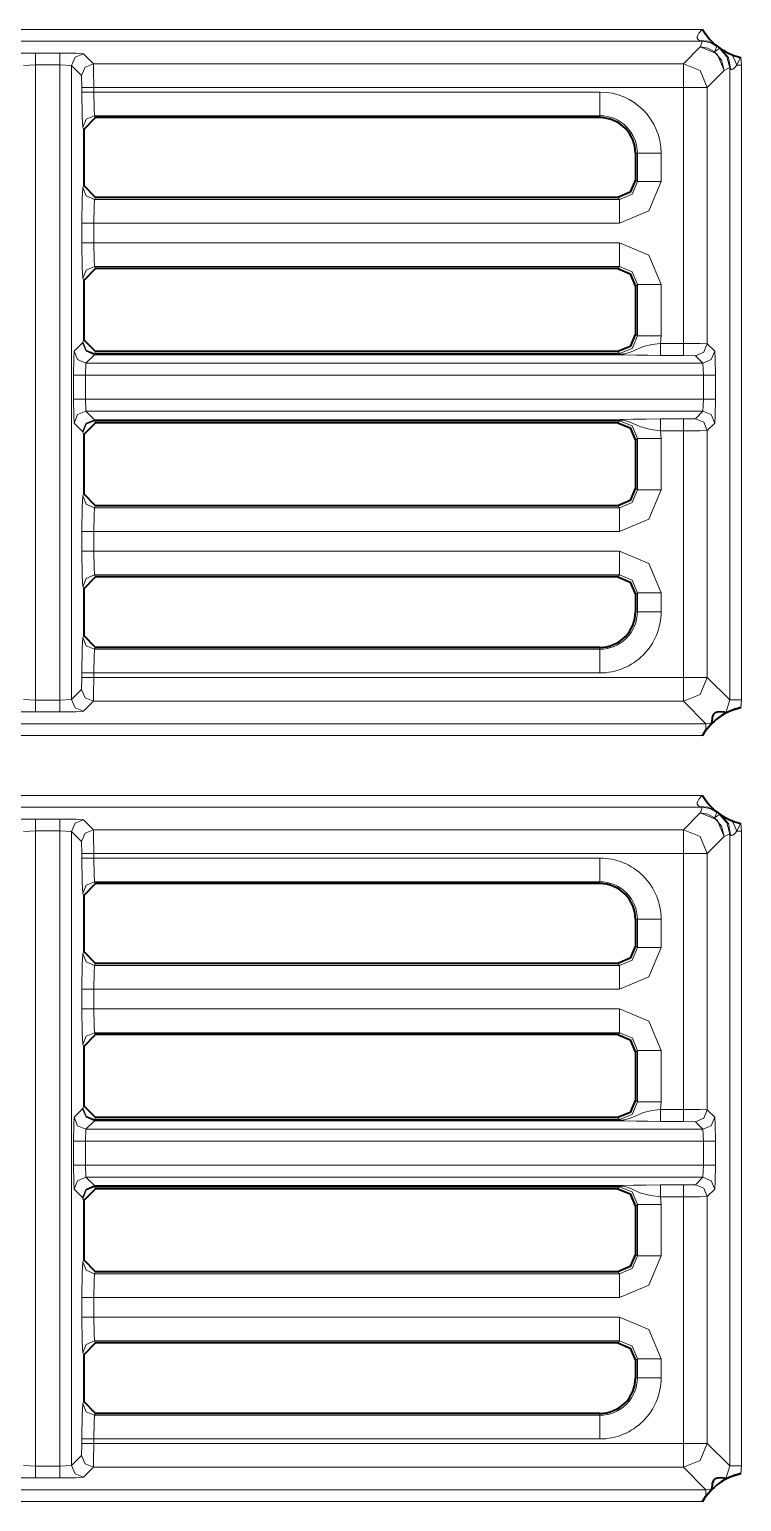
# Model space of a CAD drawing. Header units: millimetres. Extents: x 0 to 2941, y -405 to 1422.
# Drawn here: x 741.1 to 771.1, y 883.4 to 945.5 of the extents above; entities that cross this region are included whole.
import ezdxf

# ---------------------------------------------------------------- set-up
doc = ezdxf.new("R2010")
doc.units = ezdxf.units.MM
doc.layers.add('FINE', color=9, linetype='Continuous')
doc.layers.add('OUTLINE', color=7, linetype='Continuous')

msp = doc.modelspace()

# ---------------------------------------------------------------- linework, layer by layer
at = {"layer": 'FINE', "lineweight": 9}
for p, q in [((714.829, 944.977), (769.398, 944.977)), ((742.33, 944.479), (741.304, 944.479)), ((743.749, 944.034), (743.329, 944.454)), ((769.317, 944.74), (768.61, 944.034)), ((740.804, 943.954), (741.304, 943.979)), ((741.304, 943.979), (741.304, 917.202)), ((741.304, 943.979), (742.33, 943.979)), ((742.33, 917.202), (742.33, 943.979)), ((742.33, 943.979), (742.829, 943.954)), ((742.829, 943.954), (743.249, 943.534)), ((742.829, 943.954), (742.829, 917.227)), ((743.249, 943.534), (743.262, 943.034)), ((768.61, 944.034), (743.749, 944.034)), ((769.61, 943.034), (770.317, 943.741)), ((770.554, 943.862), (770.554, 917.203)), ((743.262, 943.034), (743.262, 942.839)), ((743.762, 943.034), (768.61, 943.034)), ((743.762, 942.839), (743.762, 943.034)), ((768.61, 943.034), (768.61, 932.234)), ((769.61, 932.221), (769.61, 943.034)), ((765.085, 942.839), (743.762, 942.839)), ((743.84, 941.759), (743.799, 941.84)), ((743.299, 941.341), (743.34, 941.258)), ((766.585, 940.258), (766.666, 940.258)), ((766.666, 940.258), (766.666, 939.061)), ((767.665, 939.061), (767.665, 940.258)), ((743.34, 938.893), (743.299, 938.811)), ((766.666, 939.061), (766.585, 939.142)), ((765.836, 938.394), (765.917, 938.312)), ((743.762, 937.314), (765.917, 937.314)), ((743.762, 936.473), (743.762, 937.314)), ((765.917, 936.473), (743.762, 936.473)), ((743.799, 935.475), (765.917, 935.475)), ((743.84, 935.394), (743.799, 935.475)), ((765.917, 935.475), (765.836, 935.394)), ((743.299, 934.975), (743.34, 934.893)), ((766.585, 934.644), (766.666, 934.726)), ((766.666, 934.726), (766.666, 932.561)), ((767.665, 932.561), (767.665, 934.726)), ((743.34, 932.393), (743.299, 932.311)), ((766.666, 932.561), (766.585, 932.642)), ((767.634, 932.234), (767.665, 932.561)), ((743.299, 932.311), (743.291, 932.263)), ((743.791, 931.78), (743.799, 931.812)), ((765.917, 931.78), (743.791, 931.78)), ((743.799, 931.812), (743.84, 931.894)), ((765.917, 931.812), (743.799, 931.812)), ((765.836, 931.894), (765.917, 931.812)), ((768.61, 932.234), (767.634, 932.234)), ((767.634, 931.734), (768.61, 931.734)), ((768.61, 931.734), (769.11, 931.721)), ((743.408, 930.906), (743.434, 931.406)), ((743.434, 931.406), (769.426, 931.406)), ((769.11, 931.721), (769.426, 931.406)), ((769.426, 931.406), (769.451, 930.906)), ((742.909, 930.906), (742.909, 929.881)), ((769.451, 930.906), (743.408, 930.906)), ((743.408, 929.881), (743.408, 930.906)), ((769.451, 930.906), (769.451, 929.881)), ((769.951, 929.881), (769.951, 930.906)), ((743.434, 929.381), (743.408, 929.881)), ((769.426, 929.381), (743.434, 929.381)), ((743.791, 929.023), (743.434, 929.381)), ((769.426, 929.381), (769.11, 929.065)), ((742.934, 928.881), (743.291, 928.524)), ((765.917, 929.023), (743.791, 929.023)), ((743.791, 929.007), (765.917, 929.007)), ((743.799, 928.975), (743.791, 929.007)), ((743.84, 928.894), (743.799, 928.975)), ((768.61, 929.053), (767.634, 929.053)), ((769.11, 929.065), (768.61, 929.053)), ((743.291, 928.524), (743.299, 928.475)), ((743.299, 928.475), (743.34, 928.393)), ((766.585, 928.144), (766.666, 928.226)), ((766.666, 928.226), (766.666, 926.061)), ((767.634, 928.553), (768.61, 928.553)), ((767.665, 928.226), (767.634, 928.553)), ((767.665, 926.061), (767.665, 928.226)), ((769.61, 918.147), (769.61, 928.566)), ((766.666, 926.061), (766.585, 926.142)), ((743.34, 925.894), (743.299, 925.812)), ((743.799, 925.312), (743.84, 925.393)), ((765.917, 925.312), (743.799, 925.312)), ((765.836, 925.393), (765.917, 925.312)), ((743.262, 924.313), (743.262, 923.473)), ((743.762, 924.313), (765.917, 924.313)), ((743.762, 923.473), (743.762, 924.313)), ((765.917, 923.473), (743.762, 923.473)), ((743.799, 922.475), (765.917, 922.475)), ((743.84, 922.393), (743.799, 922.475)), ((765.917, 922.475), (765.836, 922.393)), ((743.299, 921.976), (743.34, 921.894)), ((766.585, 921.645), (766.666, 921.726)), ((766.666, 921.726), (766.666, 920.922)), ((767.665, 920.922), (767.665, 921.726)), ((766.666, 920.922), (766.585, 920.922)), ((743.34, 919.922), (743.299, 919.84)), ((743.799, 919.341), (743.84, 919.422)), ((765.085, 919.341), (743.799, 919.341)), ((765.085, 919.422), (765.085, 919.341)), ((743.262, 918.147), (743.249, 917.647)), ((743.262, 918.342), (743.262, 918.147)), ((743.762, 918.342), (765.085, 918.342)), ((743.762, 918.147), (743.762, 918.342)), ((770.554, 917.203), (769.61, 918.147)), ((743.249, 917.647), (742.829, 917.227)), ((741.304, 917.202), (740.804, 917.227)), ((742.33, 917.202), (741.304, 917.202)), ((742.829, 917.227), (742.33, 917.202)), ((768.61, 917.147), (769.554, 916.204)), ((770.554, 917.203), (770.396, 916.664)), ((771.018, 916.88), (771.054, 917.203)), ((741.304, 916.702), (742.33, 916.702)), ((769.809, 916.237), (769.554, 916.204)), ((769.554, 916.204), (714.829, 916.204)), ((714.829, 915.704), (769.409, 915.704)), ((714.829, 912.677), (769.398, 912.677)), ((743.749, 911.734), (743.329, 912.154)), ((769.317, 912.44), (768.61, 911.734)), ((740.804, 911.654), (741.304, 911.679)), ((741.304, 911.679), (742.33, 911.679)), ((742.33, 884.902), (742.33, 911.679)), ((742.33, 911.679), (742.829, 911.654)), ((742.829, 911.654), (743.249, 911.234)), ((742.829, 911.654), (742.829, 884.927)), ((768.61, 911.734), (743.749, 911.734)), ((769.61, 910.734), (770.317, 911.441)), ((770.554, 911.562), (770.554, 884.903)), ((743.249, 911.234), (743.262, 910.734)), ((743.262, 910.734), (743.262, 910.538)), ((768.61, 910.734), (768.61, 899.934)), ((769.61, 899.921), (769.61, 910.734)), ((765.085, 910.538), (743.762, 910.538)), ((743.799, 909.54), (765.085, 909.54)), ((743.84, 909.458), (743.799, 909.54)), ((765.085, 909.54), (765.085, 909.458)), ((743.299, 909.041), (743.34, 908.958)), ((766.585, 907.959), (766.666, 907.959)), ((767.665, 906.761), (767.665, 907.959)), ((743.34, 906.593), (743.299, 906.511)), ((743.799, 906.012), (743.84, 906.094)), ((765.917, 906.012), (743.799, 906.012)), ((765.836, 906.094), (765.917, 906.012)), ((743.262, 905.013), (743.262, 904.174)), ((743.762, 905.013), (765.917, 905.013)), ((743.762, 904.174), (743.762, 905.013)), ((765.917, 904.174), (743.762, 904.174)), ((743.799, 903.175), (765.917, 903.175)), ((743.84, 903.093), (743.799, 903.175)), ((765.917, 903.175), (765.836, 903.093)), ((743.299, 902.675), (743.34, 902.593)), ((766.585, 902.344), (766.666, 902.426)), ((766.666, 902.426), (766.666, 900.261)), ((767.665, 900.261), (767.665, 902.426)), ((743.34, 900.093), (743.299, 900.011)), ((766.666, 900.261), (766.585, 900.342)), ((767.634, 899.934), (767.665, 900.261)), ((743.291, 899.963), (742.934, 899.606)), ((743.299, 900.011), (743.291, 899.963)), ((743.791, 899.48), (743.799, 899.512)), ((765.917, 899.48), (743.791, 899.48)), ((743.799, 899.512), (743.84, 899.593)), ((765.917, 899.512), (743.799, 899.512)), ((765.836, 899.593), (765.917, 899.512)), ((768.61, 899.934), (767.634, 899.934)), ((769.925, 899.606), (769.61, 899.921)), ((743.408, 898.606), (743.434, 899.106)), ((743.434, 899.106), (769.426, 899.106)), ((769.11, 899.421), (769.426, 899.106)), ((769.426, 899.106), (769.451, 898.606)), ((742.909, 898.606), (742.909, 897.581)), ((769.451, 898.606), (743.408, 898.606)), ((743.408, 897.581), (743.408, 898.606)), ((769.451, 898.606), (769.451, 897.581)), ((743.434, 897.081), (743.408, 897.581)), ((769.426, 897.081), (743.434, 897.081)), ((743.791, 896.724), (743.434, 897.081)), ((769.426, 897.081), (769.11, 896.765)), ((765.917, 896.724), (743.791, 896.724)), ((743.791, 896.707), (765.917, 896.707)), ((743.799, 896.675), (743.791, 896.707)), ((743.799, 896.675), (765.917, 896.675)), ((743.84, 896.594), (743.799, 896.675)), ((765.917, 896.675), (765.836, 896.594)), ((768.61, 896.753), (767.634, 896.753)), ((769.11, 896.765), (768.61, 896.753)), ((769.61, 896.266), (769.925, 896.581)), ((743.299, 896.175), (743.34, 896.093)), ((766.585, 895.844), (766.666, 895.926)), ((766.666, 895.926), (766.666, 893.761)), ((767.634, 896.253), (768.61, 896.253)), ((767.665, 895.926), (767.634, 896.253)), ((767.665, 893.761), (767.665, 895.926)), ((769.61, 885.847), (769.61, 896.266)), ((766.666, 893.761), (766.585, 893.842)), ((743.799, 893.012), (743.84, 893.093)), ((743.262, 892.014), (743.262, 891.174)), ((743.762, 892.014), (765.917, 892.014)), ((765.917, 890.175), (765.836, 890.093)), ((743.299, 889.675), (743.34, 889.593)), ((766.585, 889.345), (766.666, 889.426)), ((767.665, 888.622), (767.665, 889.426)), ((743.34, 887.622), (743.299, 887.54)), ((765.085, 887.122), (765.085, 887.041)), ((743.262, 885.847), (743.249, 885.347)), ((743.262, 886.042), (743.262, 885.847)), ((743.762, 886.042), (765.085, 886.042)), ((743.762, 885.847), (743.762, 886.042)), ((770.554, 884.903), (769.61, 885.847)), ((743.249, 885.347), (742.829, 884.927)), ((742.33, 884.902), (741.304, 884.902)), ((742.829, 884.927), (742.33, 884.902)), ((743.329, 884.427), (743.749, 884.847)), ((743.749, 884.847), (768.61, 884.847)), ((768.61, 884.847), (769.554, 883.903)), ((770.554, 884.903), (770.396, 884.364)), ((771.018, 884.58), (771.054, 884.903)), ((769.809, 883.936), (769.554, 883.903)), ((769.554, 883.903), (714.829, 883.903)), ((714.829, 883.404), (769.409, 883.404))]:
    msp.add_line(p, q, dxfattribs=at)
for points in [[(769.409, 945.477), (714.829, 945.477), (714.102, 945.289)], [(769.409, 945.477), (769.4, 945.469), (769.261, 945.315), (769.211, 945.236), (769.187, 945.166), (769.186, 945.112), (769.21, 945.063), (769.243, 945.034), (769.302, 945.009)], [(769.302, 945.009), (769.339, 944.997), (769.376, 944.986), (769.395, 944.979), (769.398, 944.977)], [(769.302, 945.009), (769.65, 944.988), (769.949, 944.835)], [(769.398, 944.977), (769.335, 944.793), (769.317, 944.74)], [(769.398, 944.977), (769.724, 944.923), (770.015, 944.764)], [(769.917, 944.54), (769.938, 944.59), (770.015, 944.764)], [(770.015, 944.764), (769.975, 944.809), (769.949, 944.835)], [(741.304, 944.479), (740.606, 944.472), (740.304, 944.454)], [(741.304, 944.479), (741.304, 944.328), (741.304, 943.979)], [(742.33, 944.479), (742.33, 944.328), (742.33, 943.979)], [(743.329, 944.454), (743.027, 944.472), (742.33, 944.479)], [(743.329, 944.454), (742.976, 944.307), (742.829, 943.954)], [(769.317, 944.74), (769.633, 944.689), (769.917, 944.54), (770.211, 944.188), (770.317, 943.741)], [(769.317, 944.74), (770.024, 944.447), (770.317, 943.741)], [(770.127, 944.681), (770.081, 944.649), (769.917, 944.54)], [(770.197, 944.649), (770.144, 944.676), (770.127, 944.681)], [(770.127, 944.681), (770.441, 944.324), (770.554, 943.862)], [(770.197, 944.649), (770.5, 944.292), (770.585, 943.813)], [(770.643, 944.417), (770.76, 944.204), (770.858, 943.978)], [(770.858, 943.978), (771.015, 944.294), (771.018, 944.301)], [(771.054, 917.203), (771.054, 943.978), (771.018, 944.301)], [(743.749, 944.034), (743.396, 943.887), (743.249, 943.534)], [(743.762, 943.034), (743.758, 943.732), (743.749, 944.034)], [(768.61, 944.034), (768.61, 943.732), (768.61, 943.034)], [(769.61, 943.034), (769.317, 943.741), (768.61, 944.034)], [(770.317, 943.741), (770.508, 943.838), (770.554, 943.862)], [(770.554, 943.862), (770.561, 943.853), (770.585, 943.813)], [(770.585, 943.813), (770.614, 943.785), (770.652, 943.784), (770.689, 943.801), (770.768, 943.868), (770.858, 943.978)], [(771.054, 943.978), (770.954, 943.978), (770.858, 943.978)], [(743.762, 943.034), (743.413, 943.034), (743.262, 943.034)], [(768.61, 943.034), (769.308, 943.034), (769.61, 943.034)], [(743.762, 942.839), (743.413, 942.839), (743.262, 942.839)], [(743.262, 942.839), (743.273, 941.806), (743.299, 941.341)], [(743.799, 941.84), (743.773, 942.15), (743.762, 942.839)], [(765.085, 941.84), (765.085, 942.15), (765.085, 942.839)], [(743.799, 941.84), (743.446, 941.693), (743.299, 941.341)], [(743.799, 941.84), (765.085, 941.84), (765.085, 941.759)], [(766.666, 940.258), (766.976, 940.258), (767.665, 940.258)], [(743.299, 938.811), (743.273, 938.346), (743.262, 937.314), (743.262, 936.473), (743.273, 935.441), (743.299, 934.975)], [(743.799, 938.312), (743.446, 938.458), (743.299, 938.811)], [(766.666, 939.061), (766.448, 938.53), (765.917, 938.312)], [(765.917, 937.314), (767.153, 937.825), (767.665, 939.061)], [(766.666, 939.061), (766.976, 939.061), (767.665, 939.061)], [(743.762, 937.314), (743.773, 938.002), (743.799, 938.312)], [(765.917, 938.312), (743.799, 938.312), (743.84, 938.394)], [(765.917, 938.312), (765.917, 938.002), (765.917, 937.314)], [(743.762, 937.314), (743.413, 937.314), (743.262, 937.314)], [(743.762, 936.473), (743.413, 936.473), (743.262, 936.473)], [(743.799, 935.475), (743.773, 935.785), (743.762, 936.473)], [(765.917, 935.475), (765.917, 935.785), (765.917, 936.473)], [(767.665, 934.726), (767.153, 935.962), (765.917, 936.473)], [(743.799, 935.475), (743.446, 935.328), (743.299, 934.975)], [(765.917, 935.475), (766.448, 935.257), (766.666, 934.726)], [(767.665, 934.726), (766.976, 934.726), (766.666, 934.726)], [(767.665, 932.561), (766.976, 932.561), (766.666, 932.561), (766.448, 932.03), (765.917, 931.812)], [(743.291, 932.263), (742.934, 931.906), (742.916, 931.604), (742.909, 930.906)], [(742.934, 931.906), (743.081, 931.553), (743.434, 931.406)], [(743.291, 932.263), (743.439, 931.923), (743.791, 931.78)], [(743.291, 932.263), (743.438, 931.91), (743.791, 931.763)], [(743.299, 932.311), (743.446, 931.959), (743.799, 931.812)], [(743.434, 931.406), (743.791, 931.763), (765.917, 931.763)], [(743.791, 931.763), (743.791, 931.768), (743.791, 931.78)], [(767.634, 932.234), (767.27, 932.191), (766.927, 932.113), (766.409, 931.888), (766.272, 931.837), (766.166, 931.808), (766.02, 931.785), (765.95, 931.781), (765.917, 931.78)], [(765.917, 931.78), (765.917, 931.801), (765.917, 931.812)], [(765.917, 931.763), (765.917, 931.768), (765.917, 931.78)], [(765.917, 931.763), (765.93, 931.763), (765.957, 931.763), (766.016, 931.762), (766.065, 931.76), (766.139, 931.758), (766.633, 931.743), (767.104, 931.737), (767.634, 931.734)], [(767.634, 931.734), (767.634, 931.885), (767.634, 932.234)], [(768.61, 931.734), (768.61, 931.885), (768.61, 932.234)], [(769.61, 932.221), (769.308, 932.23), (768.61, 932.234)], [(769.11, 931.721), (769.463, 931.868), (769.61, 932.221)], [(769.426, 931.406), (769.779, 931.553), (769.925, 931.906)], [(769.951, 930.906), (769.943, 931.604), (769.925, 931.906), (769.61, 932.221)], [(742.909, 930.906), (743.06, 930.906), (743.408, 930.906)], [(769.451, 930.906), (769.8, 930.906), (769.951, 930.906)], [(743.408, 929.881), (743.06, 929.881), (742.909, 929.881)], [(742.909, 929.881), (742.916, 929.183), (742.934, 928.881)], [(743.408, 929.881), (769.451, 929.881), (769.426, 929.381)], [(769.951, 929.881), (769.8, 929.881), (769.451, 929.881)], [(769.61, 928.566), (769.925, 928.881), (769.943, 929.183), (769.951, 929.881)], [(743.434, 929.381), (743.081, 929.234), (742.934, 928.881)], [(769.925, 928.881), (769.779, 929.234), (769.426, 929.381)], [(743.791, 929.023), (743.438, 928.877), (743.291, 928.524)], [(743.791, 929.007), (743.439, 928.864), (743.291, 928.524)], [(743.799, 928.975), (743.446, 928.828), (743.299, 928.475)], [(743.791, 929.007), (743.791, 929.019), (743.791, 929.023)], [(743.799, 928.975), (765.917, 928.975), (765.836, 928.894)], [(767.634, 929.053), (767.042, 929.05), (766.494, 929.04), (766.086, 929.027), (765.978, 929.024), (765.944, 929.024), (765.917, 929.023)], [(765.917, 929.007), (765.917, 929.019), (765.917, 929.023)], [(765.917, 928.975), (765.917, 928.986), (765.917, 929.007)], [(765.917, 929.007), (765.988, 929.005), (766.074, 928.996), (766.313, 928.936), (766.813, 928.714), (767.227, 928.603), (767.634, 928.553)], [(765.917, 928.975), (766.448, 928.757), (766.666, 928.226)], [(767.634, 928.553), (767.634, 928.902), (767.634, 929.053)], [(768.61, 928.553), (768.61, 928.902), (768.61, 929.053)], [(769.61, 928.566), (769.463, 928.919), (769.11, 929.065)], [(768.61, 928.553), (768.61, 918.147), (743.762, 918.147)], [(767.665, 928.226), (766.976, 928.226), (766.666, 928.226)], [(768.61, 928.553), (769.308, 928.557), (769.61, 928.566)], [(743.299, 925.812), (743.273, 925.346), (743.262, 924.313)], [(743.299, 925.812), (743.446, 925.459), (743.799, 925.312)], [(766.666, 926.061), (766.448, 925.53), (765.917, 925.312)], [(765.917, 924.313), (767.153, 924.825), (767.665, 926.061)], [(767.665, 926.061), (766.976, 926.061), (766.666, 926.061)], [(743.762, 924.313), (743.773, 925.002), (743.799, 925.312)], [(765.917, 924.313), (765.917, 925.002), (765.917, 925.312)], [(743.262, 924.313), (743.413, 924.313), (743.762, 924.313)], [(743.262, 923.473), (743.413, 923.473), (743.762, 923.473)], [(743.262, 923.473), (743.273, 922.441), (743.299, 921.976)], [(743.799, 922.475), (743.773, 922.785), (743.762, 923.473)], [(765.917, 923.473), (765.917, 922.785), (765.917, 922.475)], [(767.665, 921.726), (767.153, 922.962), (765.917, 923.473)], [(743.799, 922.475), (743.446, 922.328), (743.299, 921.976)], [(765.917, 922.475), (766.448, 922.257), (766.666, 921.726)], [(767.665, 921.726), (766.976, 921.726), (766.666, 921.726)], [(767.665, 920.922), (766.976, 920.922), (766.666, 920.922)], [(743.299, 919.84), (743.273, 919.375), (743.262, 918.342)], [(743.299, 919.84), (743.446, 919.488), (743.799, 919.341)], [(743.762, 918.342), (743.773, 919.031), (743.799, 919.341)], [(765.085, 919.341), (765.085, 919.031), (765.085, 918.342)], [(743.262, 918.342), (743.413, 918.342), (743.762, 918.342)], [(743.762, 918.147), (743.413, 918.147), (743.262, 918.147)], [(743.749, 917.147), (743.758, 917.449), (743.762, 918.147)], [(768.61, 918.147), (769.308, 918.147), (769.61, 918.147)], [(768.61, 918.147), (768.61, 917.449), (768.61, 917.147)], [(768.61, 917.147), (769.317, 917.44), (769.61, 918.147)], [(743.749, 917.147), (743.396, 917.294), (743.249, 917.647)], [(741.304, 916.702), (741.304, 916.852), (741.304, 917.202)], [(742.33, 916.702), (742.33, 916.852), (742.33, 917.202)], [(742.33, 916.702), (743.027, 916.709), (743.329, 916.727), (743.749, 917.147), (768.61, 917.147)], [(743.329, 916.727), (742.976, 916.874), (742.829, 917.227)], [(771.054, 917.203), (770.705, 917.203), (770.554, 917.203)], [(740.304, 916.727), (740.606, 916.709), (741.304, 916.702)], [(769.554, 916.204), (769.554, 916.125), (769.554, 915.926)], [(769.409, 913.177), (714.829, 913.177), (714.102, 912.989)], [(769.409, 913.177), (769.4, 913.169), (769.261, 913.015), (769.211, 912.935), (769.187, 912.866), (769.186, 912.812), (769.21, 912.763), (769.243, 912.734), (769.302, 912.709)], [(769.302, 912.709), (769.339, 912.697), (769.376, 912.686), (769.395, 912.679), (769.398, 912.677)], [(769.302, 912.709), (769.65, 912.688), (769.949, 912.535)], [(769.398, 912.677), (769.335, 912.493), (769.317, 912.44)], [(769.398, 912.677), (769.724, 912.623), (770.015, 912.464)], [(770.015, 912.464), (769.975, 912.509), (769.949, 912.535)], [(742.33, 912.179), (741.304, 912.179), (740.606, 912.172), (740.304, 912.154)], [(741.304, 911.679), (741.304, 912.028), (741.304, 912.179)], [(742.33, 911.679), (742.33, 912.028), (742.33, 912.179)], [(743.329, 912.154), (743.027, 912.172), (742.33, 912.179)], [(742.829, 911.654), (742.976, 912.007), (743.329, 912.154)], [(769.317, 912.44), (769.633, 912.389), (769.917, 912.24), (770.211, 911.888), (770.317, 911.441)], [(769.317, 912.44), (770.024, 912.147), (770.317, 911.441)], [(769.917, 912.24), (769.938, 912.29), (770.015, 912.464)], [(770.127, 912.381), (770.081, 912.349), (769.917, 912.24)], [(770.197, 912.349), (770.144, 912.376), (770.127, 912.381)], [(770.127, 912.381), (770.441, 912.024), (770.554, 911.562)], [(770.197, 912.349), (770.5, 911.992), (770.585, 911.513)], [(770.643, 912.117), (770.76, 911.904), (770.858, 911.678)], [(770.858, 911.678), (771.015, 911.994), (771.018, 912.001)], [(771.054, 884.903), (771.054, 911.678), (771.018, 912.001)], [(741.304, 911.679), (741.304, 884.902), (740.804, 884.927)], [(743.249, 911.234), (743.396, 911.587), (743.749, 911.734)], [(743.762, 910.734), (743.758, 911.432), (743.749, 911.734)], [(768.61, 911.734), (768.61, 911.432), (768.61, 910.734)], [(769.61, 910.734), (769.317, 911.441), (768.61, 911.734)], [(770.317, 911.441), (770.508, 911.538), (770.554, 911.562)], [(770.554, 911.562), (770.561, 911.553), (770.585, 911.513)], [(770.585, 911.513), (770.614, 911.486), (770.652, 911.484), (770.689, 911.501), (770.768, 911.568), (770.858, 911.678)], [(771.054, 911.678), (770.954, 911.678), (770.858, 911.678)], [(743.262, 910.734), (743.413, 910.734), (743.762, 910.734)], [(743.762, 910.538), (743.762, 910.734), (768.61, 910.734)], [(768.61, 910.734), (769.308, 910.734), (769.61, 910.734)], [(743.762, 910.538), (743.413, 910.538), (743.262, 910.538)], [(743.262, 910.538), (743.273, 909.506), (743.299, 909.041)], [(743.799, 909.54), (743.773, 909.85), (743.762, 910.538)], [(765.085, 910.538), (765.085, 909.85), (765.085, 909.54)], [(743.799, 909.54), (743.446, 909.393), (743.299, 909.041)], [(766.666, 907.959), (766.666, 906.761), (766.585, 906.842)], [(767.665, 907.959), (766.976, 907.959), (766.666, 907.959)], [(743.299, 906.511), (743.273, 906.046), (743.262, 905.013)], [(743.299, 906.511), (743.446, 906.159), (743.799, 906.012)], [(766.666, 906.761), (766.448, 906.23), (765.917, 906.012)], [(765.917, 905.013), (767.153, 905.525), (767.665, 906.761)], [(766.666, 906.761), (766.976, 906.761), (767.665, 906.761)], [(743.762, 905.013), (743.773, 905.702), (743.799, 906.012)], [(765.917, 906.012), (765.917, 905.702), (765.917, 905.013)], [(743.262, 905.013), (743.413, 905.013), (743.762, 905.013)], [(743.762, 904.174), (743.413, 904.174), (743.262, 904.174)], [(743.262, 904.174), (743.273, 903.141), (743.299, 902.675)], [(743.799, 903.175), (743.773, 903.485), (743.762, 904.174)], [(765.917, 903.175), (765.917, 903.485), (765.917, 904.174)], [(767.665, 902.426), (767.153, 903.662), (765.917, 904.174)], [(743.799, 903.175), (743.446, 903.028), (743.299, 902.675)], [(765.917, 903.175), (766.448, 902.957), (766.666, 902.426)], [(767.665, 902.426), (766.976, 902.426), (766.666, 902.426)], [(766.666, 900.261), (766.448, 899.73), (765.917, 899.512)], [(767.665, 900.261), (766.976, 900.261), (766.666, 900.261)], [(742.934, 899.606), (742.916, 899.304), (742.909, 898.606)], [(743.434, 899.106), (743.081, 899.253), (742.934, 899.606)], [(743.791, 899.463), (743.438, 899.61), (743.291, 899.963)], [(743.791, 899.48), (743.439, 899.623), (743.291, 899.963)], [(743.799, 899.512), (743.446, 899.659), (743.299, 900.011)], [(743.434, 899.106), (743.791, 899.463), (765.917, 899.463)], [(743.791, 899.463), (743.791, 899.468), (743.791, 899.48)], [(767.634, 899.934), (767.27, 899.891), (766.927, 899.813), (766.409, 899.588), (766.272, 899.537), (766.166, 899.508), (766.02, 899.485), (765.95, 899.48), (765.917, 899.48), (765.917, 899.501), (765.917, 899.512)], [(765.917, 899.463), (765.917, 899.468), (765.917, 899.48)], [(765.917, 899.463), (765.93, 899.463), (765.957, 899.463), (766.016, 899.462), (766.065, 899.46), (766.139, 899.458), (766.633, 899.443), (767.104, 899.437), (767.634, 899.434)], [(767.634, 899.434), (767.634, 899.585), (767.634, 899.934)], [(768.61, 899.434), (768.61, 899.585), (768.61, 899.934)], [(769.61, 899.921), (769.308, 899.93), (768.61, 899.934)], [(769.11, 899.421), (769.463, 899.568), (769.61, 899.921)], [(769.426, 899.106), (769.779, 899.253), (769.925, 899.606)], [(769.951, 897.581), (769.951, 898.606), (769.943, 899.304), (769.925, 899.606)], [(767.634, 899.434), (768.61, 899.434), (769.11, 899.421)], [(743.408, 898.606), (743.06, 898.606), (742.909, 898.606)], [(769.451, 898.606), (769.8, 898.606), (769.951, 898.606)], [(743.408, 897.581), (743.06, 897.581), (742.909, 897.581)], [(742.909, 897.581), (742.916, 896.883), (742.934, 896.581)], [(743.434, 897.081), (743.081, 896.934), (742.934, 896.581)], [(743.408, 897.581), (769.451, 897.581), (769.426, 897.081)], [(769.426, 897.081), (769.779, 896.934), (769.925, 896.581)], [(769.451, 897.581), (769.8, 897.581), (769.951, 897.581)], [(769.925, 896.581), (769.943, 896.883), (769.951, 897.581)], [(742.934, 896.581), (743.291, 896.224), (743.299, 896.175)], [(743.791, 896.724), (743.438, 896.577), (743.291, 896.224)], [(743.791, 896.707), (743.439, 896.564), (743.291, 896.224)], [(743.799, 896.675), (743.446, 896.528), (743.299, 896.175)], [(743.791, 896.707), (743.791, 896.719), (743.791, 896.724)], [(767.634, 896.753), (767.042, 896.75), (766.494, 896.74), (766.086, 896.727), (765.978, 896.724), (765.944, 896.724), (765.917, 896.724)], [(765.917, 896.724), (765.917, 896.719), (765.917, 896.707)], [(765.917, 896.675), (765.917, 896.685), (765.917, 896.707)], [(765.917, 896.707), (765.988, 896.705), (766.074, 896.696), (766.313, 896.636), (766.813, 896.414), (767.227, 896.303), (767.634, 896.253)], [(765.917, 896.675), (766.448, 896.457), (766.666, 895.926)], [(767.634, 896.753), (767.634, 896.602), (767.634, 896.253)], [(768.61, 896.753), (768.61, 896.602), (768.61, 896.253)], [(769.11, 896.765), (769.463, 896.619), (769.61, 896.266)], [(768.61, 896.253), (768.61, 885.847), (743.762, 885.847)], [(767.665, 895.926), (766.976, 895.926), (766.666, 895.926)], [(768.61, 896.253), (769.308, 896.257), (769.61, 896.266)], [(743.34, 893.593), (743.299, 893.511), (743.273, 893.046), (743.262, 892.014)], [(743.299, 893.511), (743.446, 893.159), (743.799, 893.012)], [(766.666, 893.761), (766.448, 893.23), (765.917, 893.012)], [(765.917, 892.014), (767.153, 892.525), (767.665, 893.761)], [(767.665, 893.761), (766.976, 893.761), (766.666, 893.761)], [(743.762, 892.014), (743.773, 892.702), (743.799, 893.012)], [(765.836, 893.093), (765.917, 893.012), (743.799, 893.012)], [(765.917, 892.014), (765.917, 892.702), (765.917, 893.012)], [(743.262, 892.014), (743.413, 892.014), (743.762, 892.014)], [(765.917, 891.174), (743.762, 891.174), (743.762, 892.014)], [(743.262, 891.174), (743.413, 891.174), (743.762, 891.174)], [(743.262, 891.174), (743.273, 890.141), (743.299, 889.675)], [(743.799, 890.175), (743.773, 890.485), (743.762, 891.174)], [(765.917, 891.174), (765.917, 890.485), (765.917, 890.175)], [(767.665, 889.426), (767.153, 890.662), (765.917, 891.174)], [(743.299, 889.675), (743.446, 890.028), (743.799, 890.175)], [(743.84, 890.093), (743.799, 890.175), (765.917, 890.175)], [(765.917, 890.175), (766.448, 889.957), (766.666, 889.426)], [(766.666, 889.426), (766.666, 888.622), (766.585, 888.622)], [(767.665, 889.426), (766.976, 889.426), (766.666, 889.426)], [(767.665, 888.622), (766.976, 888.622), (766.666, 888.622)], [(743.299, 887.54), (743.273, 887.075), (743.262, 886.042)], [(743.299, 887.54), (743.446, 887.187), (743.799, 887.041)], [(743.762, 886.042), (743.773, 886.731), (743.799, 887.041)], [(765.085, 887.041), (743.799, 887.041), (743.84, 887.122)], [(765.085, 886.042), (765.085, 886.731), (765.085, 887.041)], [(743.262, 886.042), (743.413, 886.042), (743.762, 886.042)], [(743.762, 885.847), (743.413, 885.847), (743.262, 885.847)], [(743.749, 884.847), (743.758, 885.149), (743.762, 885.847)], [(768.61, 885.847), (769.308, 885.847), (769.61, 885.847)], [(768.61, 885.847), (768.61, 885.149), (768.61, 884.847)], [(768.61, 884.847), (769.317, 885.14), (769.61, 885.847)], [(743.749, 884.847), (743.396, 884.994), (743.249, 885.347)], [(741.304, 884.401), (741.304, 884.553), (741.304, 884.902)], [(742.33, 884.401), (742.33, 884.553), (742.33, 884.902)], [(743.329, 884.427), (742.976, 884.574), (742.829, 884.927)], [(771.054, 884.903), (770.705, 884.903), (770.554, 884.903)], [(740.304, 884.427), (740.606, 884.409), (741.304, 884.401)], [(741.304, 884.401), (742.33, 884.401), (743.027, 884.409), (743.329, 884.427)], [(769.554, 883.903), (769.554, 883.825), (769.554, 883.626)]]:
    msp.add_lwpolyline(points, dxfattribs=at)
for points in [[(767.665, 940.258, 0.414204), (765.085, 942.838)], [(766.666, 940.258, 0.414182), (765.085, 941.84)], [(765.085, 919.341, 0.414214), (766.666, 920.922)], [(765.085, 918.342, 0.414223), (767.665, 920.922)], [(767.665, 907.959, 0.414223), (765.085, 910.538)], [(766.666, 907.959, 0.414214), (765.085, 909.54)], [(765.085, 887.041, 0.414214), (766.666, 888.622)], [(765.085, 886.042, 0.414223), (767.665, 888.622)]]:
    msp.add_lwpolyline(points, format="xyb", dxfattribs=at)
at = {"layer": 'OUTLINE', "lineweight": 40}
for p, q in [((743.34, 941.258), (743.84, 941.759)), ((765.085, 941.759), (743.84, 941.759)), ((743.34, 941.258), (743.34, 938.893)), ((766.585, 940.258), (766.585, 939.142)), ((743.84, 938.394), (743.34, 938.893)), ((765.836, 938.394), (743.84, 938.394)), ((743.34, 934.893), (743.84, 935.394)), ((743.34, 934.893), (743.34, 932.393)), ((765.836, 935.394), (743.84, 935.394)), ((743.34, 928.393), (743.84, 928.894)), ((765.836, 928.894), (743.84, 928.894)), ((743.34, 928.393), (743.34, 925.894)), ((766.585, 928.144), (766.585, 926.142)), ((743.34, 921.894), (743.84, 922.393)), ((743.34, 921.894), (743.34, 919.922)), ((765.836, 922.393), (743.84, 922.393)), ((766.585, 921.645), (766.585, 920.922)), ((743.84, 919.422), (743.34, 919.922)), ((765.085, 919.422), (743.84, 919.422)), ((769.409, 915.704), (769.554, 915.926)), ((743.34, 908.958), (743.84, 909.458)), ((765.085, 909.458), (743.84, 909.458)), ((743.34, 908.958), (743.34, 906.593)), ((766.585, 907.959), (766.585, 906.842)), ((743.84, 906.094), (743.34, 906.593)), ((765.836, 906.094), (743.84, 906.094)), ((743.34, 902.593), (743.84, 903.093)), ((743.34, 902.593), (743.34, 900.093)), ((765.836, 903.093), (743.84, 903.093)), ((766.585, 902.344), (766.585, 900.342)), ((743.84, 899.593), (743.34, 900.093)), ((765.836, 899.593), (743.84, 899.593)), ((743.34, 896.093), (743.84, 896.594)), ((765.836, 896.594), (743.84, 896.594)), ((743.34, 896.093), (743.34, 893.593)), ((743.34, 889.593), (743.84, 890.093)), ((743.34, 889.593), (743.34, 887.622)), ((765.836, 890.093), (743.84, 890.093)), ((766.585, 889.345), (766.585, 888.622)), ((743.84, 887.122), (743.34, 887.622)), ((765.085, 887.122), (743.84, 887.122)), ((769.409, 883.404), (769.554, 883.626))]:
    msp.add_line(p, q, dxfattribs=at)
for points in [[(769.409, 945.477, 0.084453), (769.949, 944.835)], [(769.949, 944.835, 0.031523), (770.197, 944.649)], [(770.197, 944.649, 0.050406), (770.643, 944.417)], [(770.643, 944.417, 0.039063), (771.018, 944.301)], [(766.585, 940.258, 0.414214), (765.085, 941.758)], [(765.085, 919.422, 0.414214), (766.585, 920.922)], [(771.018, 916.88, 0.207904), (769.409, 915.704)], [(769.409, 913.177, 0.084208), (769.949, 912.535, 0.031523), (770.197, 912.349, 0.050406), (770.643, 912.117)], [(770.643, 912.117, 0.039272), (771.018, 912.001)], [(766.585, 907.959, 0.414214), (765.085, 909.459)], [(765.085, 887.122, 0.414214), (766.585, 888.622)], [(771.018, 884.58, 0.207904), (769.409, 883.404)]]:
    msp.add_lwpolyline(points, format="xyb", dxfattribs=at)
for points in [[(766.585, 939.142), (766.365, 938.613), (765.836, 938.394)], [(765.836, 935.394), (766.365, 935.174), (766.585, 934.644)], [(766.585, 934.644), (766.585, 932.642), (766.365, 932.113), (765.836, 931.894)], [(765.836, 931.894), (743.84, 931.894), (743.34, 932.393)], [(765.836, 928.894), (766.365, 928.674), (766.585, 928.144)], [(766.585, 926.142), (766.365, 925.613), (765.836, 925.393)], [(765.836, 925.393), (743.84, 925.393), (743.34, 925.894)], [(765.836, 922.393), (766.365, 922.174), (766.585, 921.645)], [(770.396, 916.664), (770.415, 916.671), (770.48, 916.7), (770.646, 916.768), (770.864, 916.84), (771.018, 916.88)], [(769.554, 915.926), (769.688, 916.097), (769.767, 916.188), (769.801, 916.225), (769.809, 916.237)], [(770.396, 916.664), (770.322, 916.683), (770.152, 916.705), (770.041, 916.695), (769.946, 916.66), (769.931, 916.65), (769.924, 916.646), (769.921, 916.644), (769.919, 916.642), (769.917, 916.64), (769.915, 916.639), (769.912, 916.637), (769.908, 916.634), (769.899, 916.626), (769.881, 916.608), (769.852, 916.569), (769.812, 916.472), (769.809, 916.237)], [(766.585, 906.842), (766.365, 906.313), (765.836, 906.094)], [(765.836, 903.093), (766.365, 902.874), (766.585, 902.344)], [(766.585, 900.342), (766.365, 899.813), (765.836, 899.593)], [(765.836, 896.594), (766.365, 896.374), (766.585, 895.844)], [(766.585, 895.844), (766.585, 893.842), (766.365, 893.313), (765.836, 893.093)], [(765.836, 893.093), (743.84, 893.093), (743.34, 893.593)], [(765.836, 890.093), (766.365, 889.874), (766.585, 889.345)], [(770.396, 884.364), (770.415, 884.371), (770.48, 884.4), (770.646, 884.468), (770.864, 884.54), (771.018, 884.58)], [(769.554, 883.626), (769.688, 883.797), (769.767, 883.888), (769.801, 883.925), (769.809, 883.936)], [(770.396, 884.364), (770.322, 884.383), (770.152, 884.405), (770.041, 884.395), (769.946, 884.36), (769.931, 884.35), (769.924, 884.346), (769.921, 884.344), (769.919, 884.342), (769.917, 884.34), (769.915, 884.339), (769.912, 884.337), (769.908, 884.334), (769.899, 884.326), (769.881, 884.309), (769.852, 884.269), (769.812, 884.172), (769.809, 883.937)]]:
    msp.add_lwpolyline(points, dxfattribs=at)

doc.saveas('drawing.dxf')
